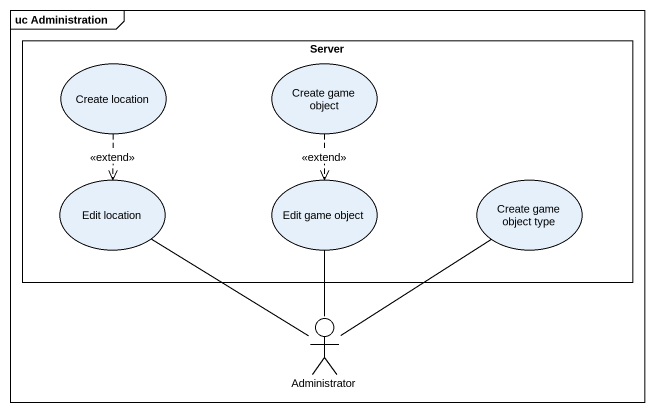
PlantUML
@startuml
mainframe uc Administration
rectangle Server {
  usecase "Create location" as Create_location
  usecase "Create game object" as Create_game_object
  usecase "Edit location" as Edit_location
  usecase "Edit game object" as Edit_game_object
  usecase "Create game object type" as Create_game_object_type
}
actor Administrator
Create_location ..> Edit_location : <<extend>>
Create_game_object ..> Edit_game_object : <<extend>>
Administrator -up- Edit_location
Administrator -up- Edit_game_object
Administrator -up- Create_game_object_type
@enduml
